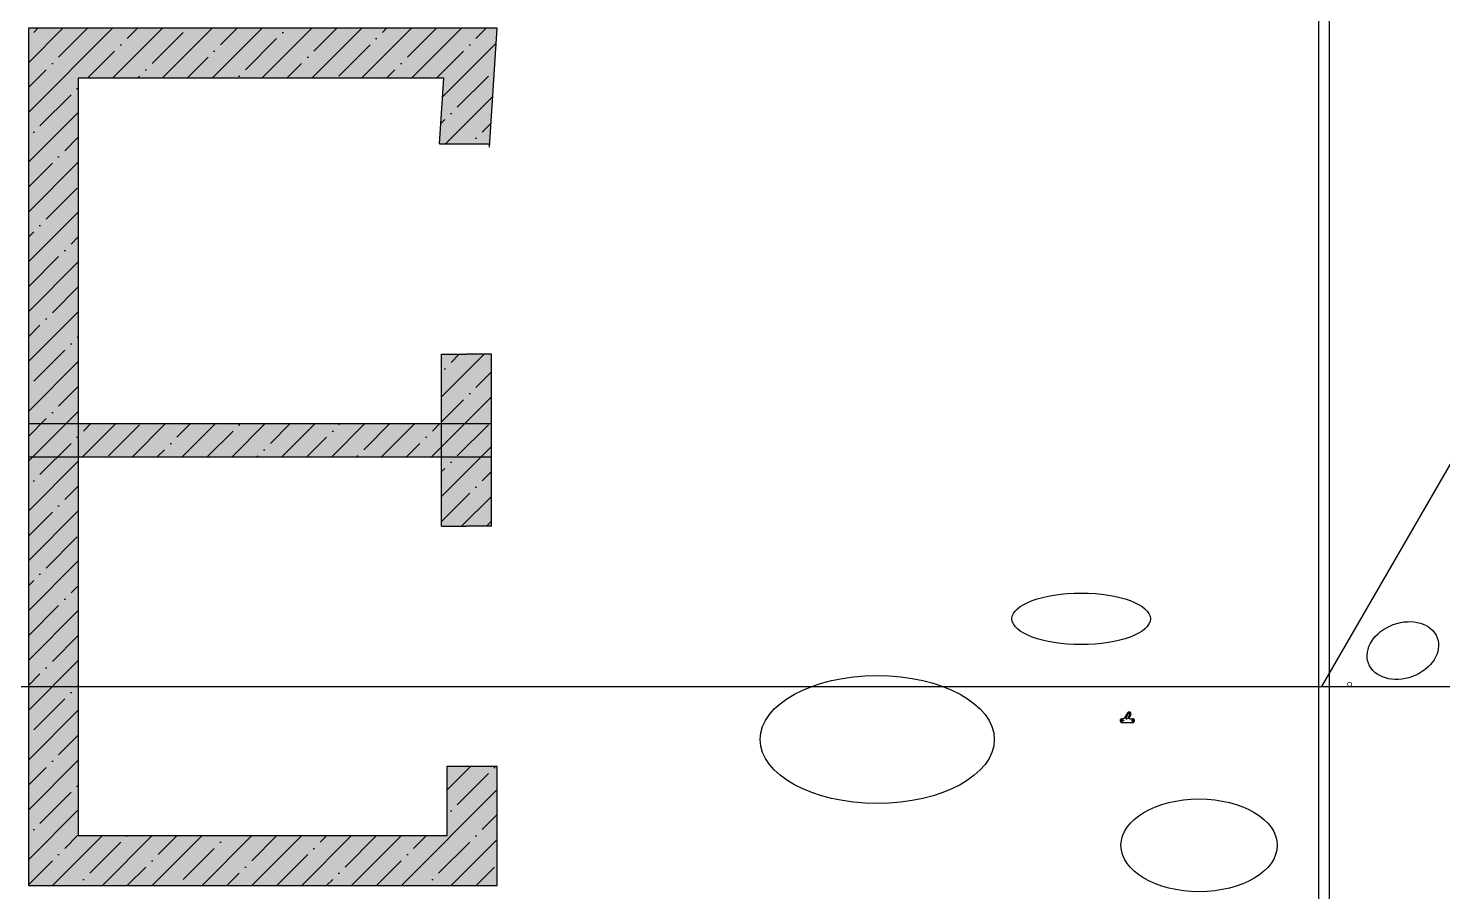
# Model space of a CAD drawing. Header units: millimetres. Extents: x -173 to 10022, y -3994 to 2230.
import ezdxf

# ---------------------------------------------------------------- set-up
doc = ezdxf.new("R2010")
doc.units = ezdxf.units.MM

msp = doc.modelspace()

# ---------------------------------------------------------------- hatches: boundary and pattern name
h = msp.add_hatch()
h.set_pattern_fill('AR-CONC', color=256)
h.paths.add_polyline_path([(3207, 2230), (-173, 2230), (-173, -3950), (3207, -3950), (3207, -3090), (2847, -3090), (2847, -3590), (187, -3590), (187, -860), (2806, -860), (2806, -1360), (3166, -1360), (3166, -120), (2806, -120), (2806, -620), (187, -620), (187, 1870), (2822, 1870), (2791, 1396), (3151, 1396)])
h = msp.add_hatch()
h.set_pattern_fill('ANSI35', color=256, scale=40)
h.paths.add_polyline_path([(3207, -3090), (2847, -3090), (2847, -3590), (187, -3590), (187, -860), (2806, -860), (2806, -1360), (3166, -1360), (3166, -120), (2806, -120), (2806, -620), (187, -620), (187, 1870), (2822, 1870), (2791, 1396), (3151, 1396), (3207, 2230), (-173, 2230), (-173, -3950), (3207, -3950)])

# ---------------------------------------------------------------- linework, layer by layer
for p, q in [((3207, 2230), (-173, 2230)), ((-173, 2230), (-173, -3950)), ((3150, 1372), (3207, 2230)), ((2822, 1870), (187, 1870)), ((187, 1870), (187, -3590)), ((2791, 1396), (2822, 1870)), ((2791, 1396), (3150, 1396)), ((3150, 1396), (3150, 1396)), ((2806, -1360), (2806, -120)), ((2806, -120), (2986, -120)), ((3166, -120), (2986, -120)), ((3166, -1360), (3166, -120)), ((-173, -620), (3166, -620)), ((-173, -860), (3166, -860)), ((2806, -1360), (2986, -1360)), ((3166, -1360), (2986, -1360)), ((7711, -2747), (7722, -2747)), ((7749, -2706), (7727, -2745)), ((7756, -2710), (7739, -2739)), ((7766, -2716), (7749, -2745)), ((7773, -2720), (7762, -2740)), ((7766, -2747), (7787, -2747)), ((7711, -2775), (7787, -2775)), ((2847, -3590), (2847, -3090)), ((2847, -3090), (3207, -3090)), ((3207, -3950), (3207, -3090)), ((187, -3590), (2847, -3590)), ((-173, -3950), (3207, -3950))]:
    msp.add_line(p, q)
for p, direction in [((9130, -2514), (0, 1)), ((9206, -2514), (0, 1)), ((9130, -2514), (1, 0))]:
    msp.add_xline(p, direction)
msp.add_ray((9152, -2514), (0.5, 0.866025))
at = {"const_width": 5}
msp.add_lwpolyline([(9336, -2499, 1), (9366, -2499, 1)], format="xyb", close=True, dxfattribs=at)
for centre in [(7711, -2761), (7787, -2761)]:
    msp.add_circle(centre, 6)
for centre, radius, start, end in [((7711, -2761), 14, 90, 270), ((7722, -2742), 5, 270, 330), ((7744, -2742), 6, 150, 330), ((7761, -2713), 14, 330, 150), ((7761, -2713), 6, 330, 150), ((7766, -2742), 5, 150, 270), ((7787, -2761), 14, 270, 90), ((7711, -2761), 14, 351.1997, 0)]:
    msp.add_arc(centre, radius, start, end)
for centre, major_axis, ratio in [((7416, -2027), (499, 0), 0.371972), ((9735, -2256), (-248, -92), 0.754717), ((5946, -2897), (844, 0), 0.546629), ((8266, -3660), (563, 0), 0.593752)]:
    msp.add_ellipse(centre, major_axis=major_axis, ratio=ratio)

doc.saveas('drawing.dxf')
